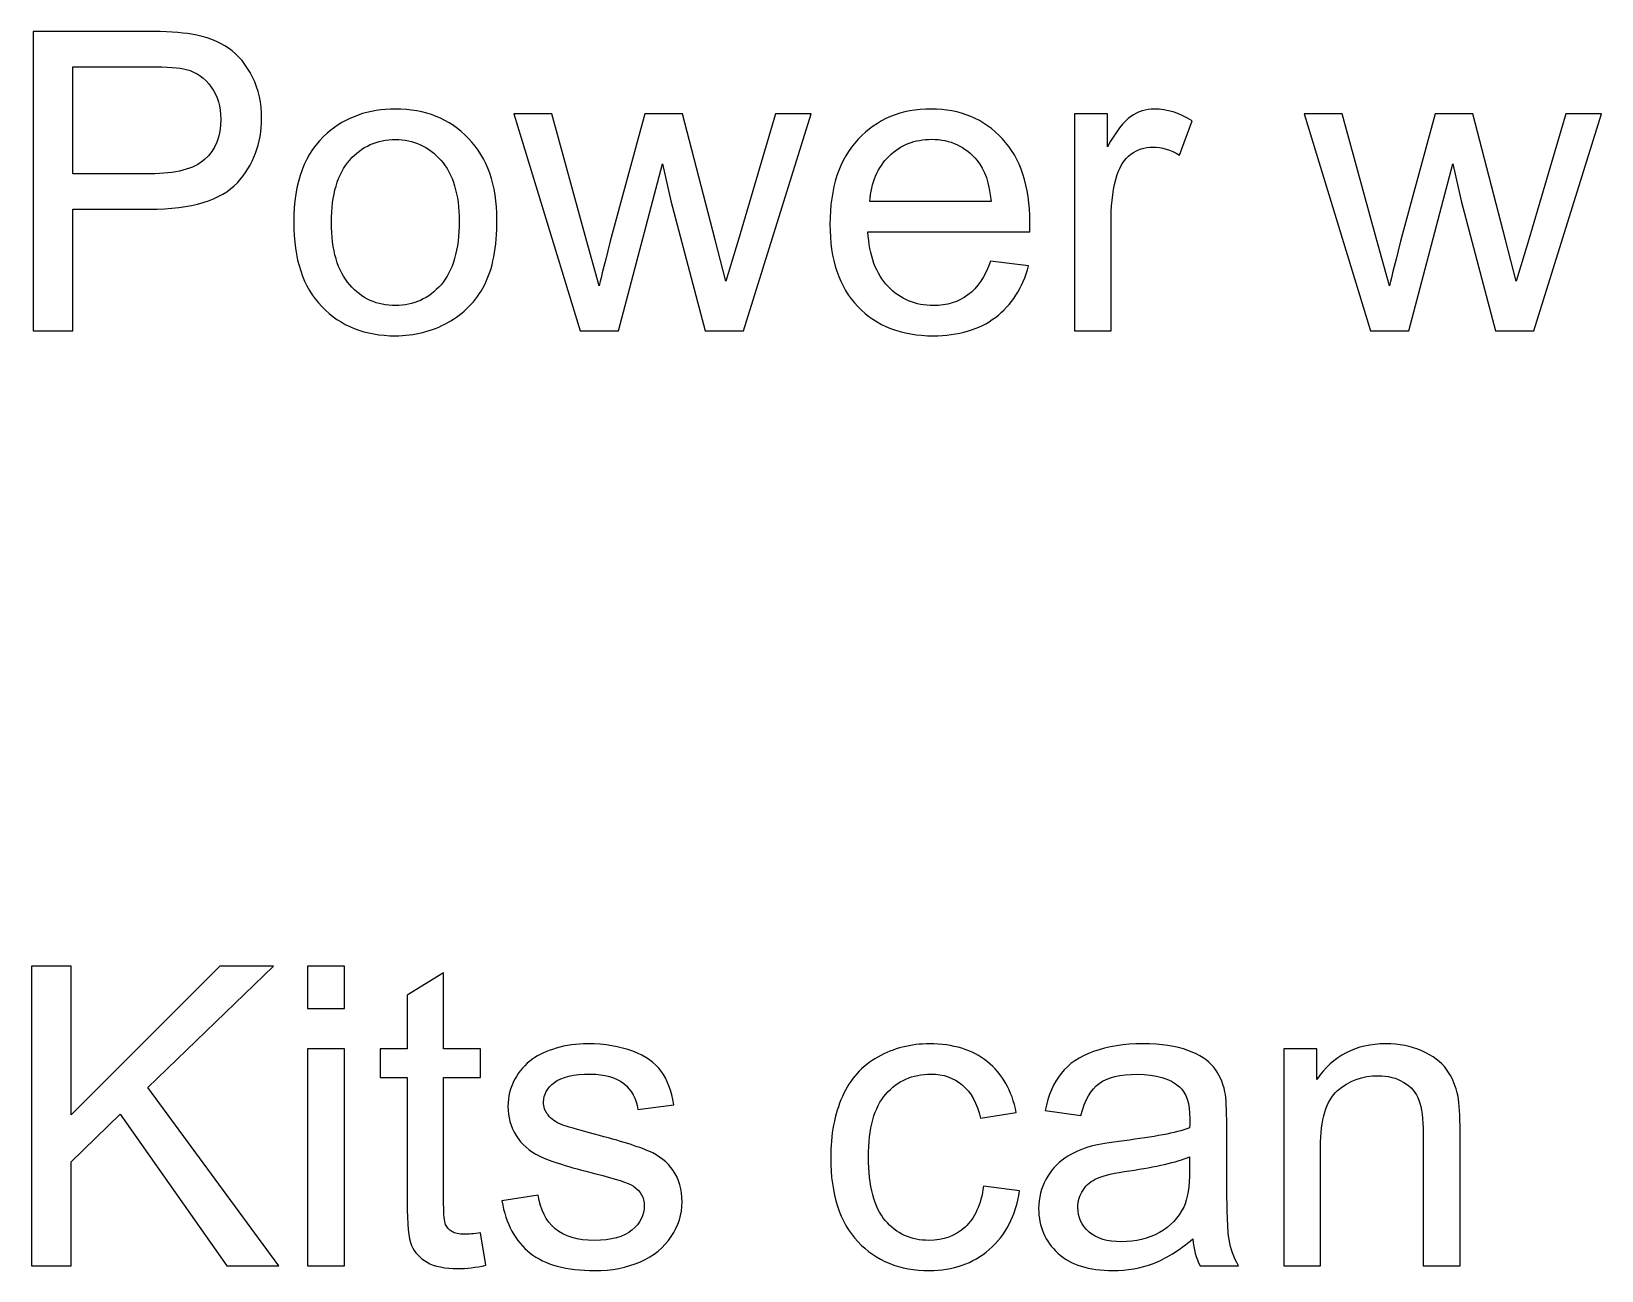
# Model space of a CAD drawing. Header units: centimetres. Extents: x -24.8 to 34.2, y -10 to 25.5.
# Drawn here: x -4.365 to -1.187, y 5.927 to 8.435 of the extents above; entities that cross this region are included whole.
import ezdxf

# ---------------------------------------------------------------- set-up
doc = ezdxf.new("R2010")
doc.units = ezdxf.units.CM
doc.header["$MEASUREMENT"] = 0
doc.layers.add('Layer 1', color=7, linetype='Continuous')

msp = doc.modelspace()

# ---------------------------------------------------------------- linework, layer by layer
at = {"layer": 'Layer 1', "color": 250}
for points, knots in [([(-4.36123, 7.82877), (-4.36123, 7.82877), (-4.36123, 8.43484), (-4.36123, 8.43484), (-4.36123, 8.43484), (-4.36123, 8.43484), (-4.13263, 8.43484), (-4.13263, 8.43484), (-4.13263, 8.43484), (-4.09241, 8.43484), (-4.06165, 8.43286), (-4.04048, 8.42905), (-4.04048, 8.42905), (-4.01071, 8.42411), (-3.98573, 8.41466), (-3.96555, 8.40069), (-3.96555, 8.40069), (-3.94552, 8.38686), (-3.92929, 8.36725), (-3.91701, 8.34227), (-3.91701, 8.34227), (-3.90474, 8.31715), (-3.89867, 8.28964), (-3.89867, 8.25958), (-3.89867, 8.25958), (-3.89867, 8.20807), (-3.91504, 8.16433), (-3.94777, 8.12863), (-3.94777, 8.12863), (-3.98065, 8.09307), (-4.03992, 8.07515), (-4.12557, 8.07515), (-4.12557, 8.07515), (-4.12557, 8.07515), (-4.28108, 8.07515), (-4.28108, 8.07515), (-4.28108, 8.07515), (-4.28108, 8.07515), (-4.28108, 7.82877), (-4.28108, 7.82877), (-4.28108, 7.82877), (-4.28108, 7.82877), (-4.36123, 7.82877), (-4.36123, 7.82877)], [0, 0, 0, 0, 0.0909091, 0.0909091, 0.0909091, 0.0909091, 0.1818182, 0.1818182, 0.1818182, 0.1818182, 0.2727273, 0.2727273, 0.2727273, 0.2727273, 0.3636364, 0.3636364, 0.3636364, 0.3636364, 0.4545455, 0.4545455, 0.4545455, 0.4545455, 0.5454545, 0.5454545, 0.5454545, 0.5454545, 0.6363636, 0.6363636, 0.6363636, 0.6363636, 0.7272727, 0.7272727, 0.7272727, 0.7272727, 0.8181818, 0.8181818, 0.8181818, 0.8181818, 0.9090909, 0.9090909, 0.9090909, 0.9090909, 1, 1, 1, 1]), ([(-4.28108, 8.14669), (-4.28108, 8.14669), (-4.1243, 8.14669), (-4.1243, 8.14669), (-4.1243, 8.14669), (-4.07251, 8.14669), (-4.03569, 8.15629), (-4.01395, 8.17562), (-4.01395, 8.17562), (-3.99222, 8.19495), (-3.98136, 8.22204), (-3.98136, 8.25704), (-3.98136, 8.25704), (-3.98136, 8.28244), (-3.98771, 8.30417), (-4.00055, 8.32223), (-4.00055, 8.32223), (-4.01339, 8.34029), (-4.03018, 8.35215), (-4.05121, 8.35793), (-4.05121, 8.35793), (-4.06475, 8.36146), (-4.08959, 8.36329), (-4.126, 8.36329), (-4.126, 8.36329), (-4.126, 8.36329), (-4.28108, 8.36329), (-4.28108, 8.36329), (-4.28108, 8.36329), (-4.28108, 8.36329), (-4.28108, 8.14669), (-4.28108, 8.14669)], [0, 0, 0, 0, 0.125, 0.125, 0.125, 0.125, 0.25, 0.25, 0.25, 0.25, 0.375, 0.375, 0.375, 0.375, 0.5, 0.5, 0.5, 0.5, 0.625, 0.625, 0.625, 0.625, 0.75, 0.75, 0.75, 0.75, 0.875, 0.875, 0.875, 0.875, 1, 1, 1, 1]), ([(-3.83376, 8.04834), (-3.83376, 8.12962), (-3.81118, 8.18987), (-3.76589, 8.22896), (-3.76589, 8.22896), (-3.72821, 8.26141), (-3.68221, 8.27778), (-3.62788, 8.27778), (-3.62788, 8.27778), (-3.56748, 8.27778), (-3.5181, 8.25803), (-3.47986, 8.21837), (-3.47986, 8.21837), (-3.44147, 8.17886), (-3.42242, 8.12425), (-3.42242, 8.05455), (-3.42242, 8.05455), (-3.42242, 7.99796), (-3.43089, 7.95351), (-3.44782, 7.9212), (-3.44782, 7.9212), (-3.46476, 7.88874), (-3.48945, 7.86362), (-3.52176, 7.8457), (-3.52176, 7.8457), (-3.55422, 7.82778), (-3.5895, 7.81889), (-3.62788, 7.81889), (-3.62788, 7.81889), (-3.68926, 7.81889), (-3.73893, 7.83851), (-3.77689, 7.87802), (-3.77689, 7.87802), (-3.81485, 7.91739), (-3.83376, 7.97411), (-3.83376, 8.04834)], [0, 0, 0, 0, 0.1111111, 0.1111111, 0.1111111, 0.1111111, 0.2222222, 0.2222222, 0.2222222, 0.2222222, 0.3333333, 0.3333333, 0.3333333, 0.3333333, 0.4444444, 0.4444444, 0.4444444, 0.4444444, 0.5555556, 0.5555556, 0.5555556, 0.5555556, 0.6666667, 0.6666667, 0.6666667, 0.6666667, 0.7777778, 0.7777778, 0.7777778, 0.7777778, 0.8888889, 0.8888889, 0.8888889, 0.8888889, 1, 1, 1, 1]), ([(-3.25408, 7.82877), (-3.25408, 7.82877), (-3.38842, 8.26776), (-3.38842, 8.26776), (-3.38842, 8.26776), (-3.38842, 8.26776), (-3.31152, 8.26776), (-3.31152, 8.26776), (-3.31152, 8.26776), (-3.31152, 8.26776), (-3.24167, 8.01433), (-3.24167, 8.01433), (-3.24167, 8.01433), (-3.24167, 8.01433), (-3.2157, 7.92007), (-3.2157, 7.92007), (-3.2157, 7.92007), (-3.21457, 7.92487), (-3.20695, 7.95506), (-3.19298, 8.01066), (-3.19298, 8.01066), (-3.19298, 8.01066), (-3.12313, 8.26776), (-3.12313, 8.26776), (-3.12313, 8.26776), (-3.12313, 8.26776), (-3.04665, 8.26776), (-3.04665, 8.26776), (-3.04665, 8.26776), (-3.04665, 8.26776), (-2.98089, 8.0132), (-2.98089, 8.0132), (-2.98089, 8.0132), (-2.98089, 8.0132), (-2.95888, 7.92924), (-2.95888, 7.92924), (-2.95888, 7.92924), (-2.95888, 7.92924), (-2.93376, 8.01405), (-2.93376, 8.01405), (-2.93376, 8.01405), (-2.93376, 8.01405), (-2.85855, 8.26776), (-2.85855, 8.26776), (-2.85855, 8.26776), (-2.85855, 8.26776), (-2.78616, 8.26776), (-2.78616, 8.26776), (-2.78616, 8.26776), (-2.78616, 8.26776), (-2.92346, 7.82877), (-2.92346, 7.82877), (-2.92346, 7.82877), (-2.92346, 7.82877), (-3.00065, 7.82877), (-3.00065, 7.82877), (-3.00065, 7.82877), (-3.00065, 7.82877), (-3.0705, 8.09166), (-3.0705, 8.09166), (-3.0705, 8.09166), (-3.0705, 8.09166), (-3.08757, 8.16659), (-3.08757, 8.16659), (-3.08757, 8.16659), (-3.08757, 8.16659), (-3.17633, 7.82877), (-3.17633, 7.82877), (-3.17633, 7.82877), (-3.17633, 7.82877), (-3.25408, 7.82877), (-3.25408, 7.82877)], [0, 0, 0, 0, 0.0555556, 0.0555556, 0.0555556, 0.0555556, 0.1111111, 0.1111111, 0.1111111, 0.1111111, 0.1666667, 0.1666667, 0.1666667, 0.1666667, 0.2222222, 0.2222222, 0.2222222, 0.2222222, 0.2777778, 0.2777778, 0.2777778, 0.2777778, 0.3333333, 0.3333333, 0.3333333, 0.3333333, 0.3888889, 0.3888889, 0.3888889, 0.3888889, 0.4444444, 0.4444444, 0.4444444, 0.4444444, 0.5, 0.5, 0.5, 0.5, 0.5555556, 0.5555556, 0.5555556, 0.5555556, 0.6111111, 0.6111111, 0.6111111, 0.6111111, 0.6666667, 0.6666667, 0.6666667, 0.6666667, 0.7222222, 0.7222222, 0.7222222, 0.7222222, 0.7777778, 0.7777778, 0.7777778, 0.7777778, 0.8333333, 0.8333333, 0.8333333, 0.8333333, 0.8888889, 0.8888889, 0.8888889, 0.8888889, 0.9444444, 0.9444444, 0.9444444, 0.9444444, 1, 1, 1, 1]), ([(-2.42323, 7.97016), (-2.42323, 7.97016), (-2.34632, 7.96071), (-2.34632, 7.96071), (-2.34632, 7.96071), (-2.35846, 7.91569), (-2.38089, 7.88084), (-2.41363, 7.856), (-2.41363, 7.856), (-2.44651, 7.83131), (-2.48842, 7.81889), (-2.53936, 7.81889), (-2.53936, 7.81889), (-2.60357, 7.81889), (-2.65451, 7.83865), (-2.69204, 7.87816), (-2.69204, 7.87816), (-2.72972, 7.91767), (-2.74849, 7.97313), (-2.74849, 8.04453), (-2.74849, 8.04453), (-2.74849, 8.11847), (-2.72944, 8.17576), (-2.69148, 8.21654), (-2.69148, 8.21654), (-2.65338, 8.25732), (-2.60413, 8.27778), (-2.54345, 8.27778), (-2.54345, 8.27778), (-2.48475, 8.27778), (-2.43677, 8.25774), (-2.39966, 8.21781), (-2.39966, 8.21781), (-2.36241, 8.17788), (-2.34378, 8.12157), (-2.34378, 8.04918), (-2.34378, 8.04918), (-2.34378, 8.04467), (-2.34392, 8.03804), (-2.34421, 8.02929), (-2.34421, 8.02929), (-2.34421, 8.02929), (-2.67158, 8.02929), (-2.67158, 8.02929), (-2.67158, 8.02929), (-2.6689, 7.98103), (-2.65521, 7.94406), (-2.63066, 7.91852), (-2.63066, 7.91852), (-2.60611, 7.89283), (-2.57563, 7.87999), (-2.53894, 7.87999), (-2.53894, 7.87999), (-2.5117, 7.87999), (-2.48842, 7.88719), (-2.46909, 7.90158), (-2.46909, 7.90158), (-2.44976, 7.91583), (-2.43452, 7.93869), (-2.42323, 7.97016)], [0, 0, 0, 0, 0.0666667, 0.0666667, 0.0666667, 0.0666667, 0.1333333, 0.1333333, 0.1333333, 0.1333333, 0.2, 0.2, 0.2, 0.2, 0.2666667, 0.2666667, 0.2666667, 0.2666667, 0.3333333, 0.3333333, 0.3333333, 0.3333333, 0.4, 0.4, 0.4, 0.4, 0.4666667, 0.4666667, 0.4666667, 0.4666667, 0.5333333, 0.5333333, 0.5333333, 0.5333333, 0.6, 0.6, 0.6, 0.6, 0.6666667, 0.6666667, 0.6666667, 0.6666667, 0.7333333, 0.7333333, 0.7333333, 0.7333333, 0.8, 0.8, 0.8, 0.8, 0.8666667, 0.8666667, 0.8666667, 0.8666667, 0.9333333, 0.9333333, 0.9333333, 0.9333333, 1, 1, 1, 1]), ([(-2.25362, 7.82877), (-2.25362, 7.82877), (-2.25362, 8.26776), (-2.25362, 8.26776), (-2.25362, 8.26776), (-2.25362, 8.26776), (-2.18673, 8.26776), (-2.18673, 8.26776), (-2.18673, 8.26776), (-2.18673, 8.26776), (-2.18673, 8.2013), (-2.18673, 8.2013), (-2.18673, 8.2013), (-2.16966, 8.23234), (-2.15385, 8.25295), (-2.13932, 8.26282), (-2.13932, 8.26282), (-2.12492, 8.2727), (-2.10898, 8.27778), (-2.09162, 8.27778), (-2.09162, 8.27778), (-2.06651, 8.27778), (-2.04111, 8.26974), (-2.01514, 8.25379), (-2.01514, 8.25379), (-2.01514, 8.25379), (-2.04082, 8.18465), (-2.04082, 8.18465), (-2.04082, 8.18465), (-2.05889, 8.19551), (-2.07709, 8.20088), (-2.09529, 8.20088), (-2.09529, 8.20088), (-2.11166, 8.20088), (-2.12619, 8.19594), (-2.13918, 8.1862), (-2.13918, 8.1862), (-2.15216, 8.17632), (-2.16133, 8.16278), (-2.16683, 8.14542), (-2.16683, 8.14542), (-2.17516, 8.11903), (-2.17925, 8.09011), (-2.17925, 8.05864), (-2.17925, 8.05864), (-2.17925, 8.05864), (-2.17925, 7.82877), (-2.17925, 7.82877), (-2.17925, 7.82877), (-2.17925, 7.82877), (-2.25362, 7.82877), (-2.25362, 7.82877)], [0, 0, 0, 0, 0.0769231, 0.0769231, 0.0769231, 0.0769231, 0.1538462, 0.1538462, 0.1538462, 0.1538462, 0.2307692, 0.2307692, 0.2307692, 0.2307692, 0.3076923, 0.3076923, 0.3076923, 0.3076923, 0.3846154, 0.3846154, 0.3846154, 0.3846154, 0.4615385, 0.4615385, 0.4615385, 0.4615385, 0.5384615, 0.5384615, 0.5384615, 0.5384615, 0.6153846, 0.6153846, 0.6153846, 0.6153846, 0.6923077, 0.6923077, 0.6923077, 0.6923077, 0.7692308, 0.7692308, 0.7692308, 0.7692308, 0.8461538, 0.8461538, 0.8461538, 0.8461538, 0.9230769, 0.9230769, 0.9230769, 0.9230769, 1, 1, 1, 1]), ([(-1.6546, 7.82877), (-1.6546, 7.82877), (-1.78894, 8.26776), (-1.78894, 8.26776), (-1.78894, 8.26776), (-1.78894, 8.26776), (-1.71204, 8.26776), (-1.71204, 8.26776), (-1.71204, 8.26776), (-1.71204, 8.26776), (-1.64219, 8.01433), (-1.64219, 8.01433), (-1.64219, 8.01433), (-1.64219, 8.01433), (-1.61622, 7.92007), (-1.61622, 7.92007), (-1.61622, 7.92007), (-1.61509, 7.92487), (-1.60747, 7.95506), (-1.5935, 8.01066), (-1.5935, 8.01066), (-1.5935, 8.01066), (-1.52365, 8.26776), (-1.52365, 8.26776), (-1.52365, 8.26776), (-1.52365, 8.26776), (-1.44717, 8.26776), (-1.44717, 8.26776), (-1.44717, 8.26776), (-1.44717, 8.26776), (-1.38141, 8.0132), (-1.38141, 8.0132), (-1.38141, 8.0132), (-1.38141, 8.0132), (-1.3594, 7.92924), (-1.3594, 7.92924), (-1.3594, 7.92924), (-1.3594, 7.92924), (-1.33428, 8.01405), (-1.33428, 8.01405), (-1.33428, 8.01405), (-1.33428, 8.01405), (-1.25907, 8.26776), (-1.25907, 8.26776), (-1.25907, 8.26776), (-1.25907, 8.26776), (-1.18668, 8.26776), (-1.18668, 8.26776), (-1.18668, 8.26776), (-1.18668, 8.26776), (-1.32398, 7.82877), (-1.32398, 7.82877), (-1.32398, 7.82877), (-1.32398, 7.82877), (-1.40117, 7.82877), (-1.40117, 7.82877), (-1.40117, 7.82877), (-1.40117, 7.82877), (-1.47102, 8.09166), (-1.47102, 8.09166), (-1.47102, 8.09166), (-1.47102, 8.09166), (-1.48809, 8.16659), (-1.48809, 8.16659), (-1.48809, 8.16659), (-1.48809, 8.16659), (-1.57685, 7.82877), (-1.57685, 7.82877), (-1.57685, 7.82877), (-1.57685, 7.82877), (-1.6546, 7.82877), (-1.6546, 7.82877)], [0, 0, 0, 0, 0.0555556, 0.0555556, 0.0555556, 0.0555556, 0.1111111, 0.1111111, 0.1111111, 0.1111111, 0.1666667, 0.1666667, 0.1666667, 0.1666667, 0.2222222, 0.2222222, 0.2222222, 0.2222222, 0.2777778, 0.2777778, 0.2777778, 0.2777778, 0.3333333, 0.3333333, 0.3333333, 0.3333333, 0.3888889, 0.3888889, 0.3888889, 0.3888889, 0.4444444, 0.4444444, 0.4444444, 0.4444444, 0.5, 0.5, 0.5, 0.5, 0.5555556, 0.5555556, 0.5555556, 0.5555556, 0.6111111, 0.6111111, 0.6111111, 0.6111111, 0.6666667, 0.6666667, 0.6666667, 0.6666667, 0.7222222, 0.7222222, 0.7222222, 0.7222222, 0.7777778, 0.7777778, 0.7777778, 0.7777778, 0.8333333, 0.8333333, 0.8333333, 0.8333333, 0.8888889, 0.8888889, 0.8888889, 0.8888889, 0.9444444, 0.9444444, 0.9444444, 0.9444444, 1, 1, 1, 1]), ([(-3.75728, 8.04834), (-3.75728, 7.99203), (-3.745, 7.94998), (-3.72045, 7.92204), (-3.72045, 7.92204), (-3.69589, 7.89396), (-3.66499, 7.87999), (-3.62788, 7.87999), (-3.62788, 7.87999), (-3.59091, 7.87999), (-3.56015, 7.8941), (-3.53559, 7.92218), (-3.53559, 7.92218), (-3.51118, 7.95027), (-3.49891, 7.99316), (-3.49891, 8.05074), (-3.49891, 8.05074), (-3.49891, 8.10506), (-3.51118, 8.14627), (-3.53588, 8.17421), (-3.53588, 8.17421), (-3.56057, 8.20215), (-3.59119, 8.21612), (-3.62788, 8.21612), (-3.62788, 8.21612), (-3.66499, 8.21612), (-3.69589, 8.20215), (-3.72045, 8.17435), (-3.72045, 8.17435), (-3.745, 8.14655), (-3.75728, 8.1045), (-3.75728, 8.04834)], [0, 0, 0, 0, 0.125, 0.125, 0.125, 0.125, 0.25, 0.25, 0.25, 0.25, 0.375, 0.375, 0.375, 0.375, 0.5, 0.5, 0.5, 0.5, 0.625, 0.625, 0.625, 0.625, 0.75, 0.75, 0.75, 0.75, 0.875, 0.875, 0.875, 0.875, 1, 1, 1, 1]), ([(-2.66749, 8.09053), (-2.66749, 8.09053), (-2.42238, 8.09053), (-2.42238, 8.09053), (-2.42238, 8.09053), (-2.42563, 8.12736), (-2.43508, 8.15516), (-2.45046, 8.1735), (-2.45046, 8.1735), (-2.47417, 8.20215), (-2.50493, 8.21654), (-2.54261, 8.21654), (-2.54261, 8.21654), (-2.57675, 8.21654), (-2.60554, 8.20511), (-2.62882, 8.18225), (-2.62882, 8.18225), (-2.65211, 8.15939), (-2.66495, 8.12877), (-2.66749, 8.09053)], [0, 0, 0, 0, 0.2, 0.2, 0.2, 0.2, 0.4, 0.4, 0.4, 0.4, 0.6, 0.6, 0.6, 0.6, 0.8, 0.8, 0.8, 0.8, 1, 1, 1, 1]), ([(-4.36461, 5.93705), (-4.36461, 5.93705), (-4.36461, 6.54312), (-4.36461, 6.54312), (-4.36461, 6.54312), (-4.36461, 6.54312), (-4.28432, 6.54312), (-4.28432, 6.54312), (-4.28432, 6.54312), (-4.28432, 6.54312), (-4.28432, 6.24255), (-4.28432, 6.24255), (-4.28432, 6.24255), (-4.28432, 6.24255), (-3.98333, 6.54312), (-3.98333, 6.54312), (-3.98333, 6.54312), (-3.98333, 6.54312), (-3.87468, 6.54312), (-3.87468, 6.54312), (-3.87468, 6.54312), (-3.87468, 6.54312), (-4.12896, 6.29759), (-4.12896, 6.29759), (-4.12896, 6.29759), (-4.12896, 6.29759), (-3.86353, 5.93705), (-3.86353, 5.93705), (-3.86353, 5.93705), (-3.86353, 5.93705), (-3.96936, 5.93705), (-3.96936, 5.93705), (-3.96936, 5.93705), (-3.96936, 5.93705), (-4.18512, 6.24382), (-4.18512, 6.24382), (-4.18512, 6.24382), (-4.18512, 6.24382), (-4.28432, 6.14702), (-4.28432, 6.14702), (-4.28432, 6.14702), (-4.28432, 6.14702), (-4.28432, 5.93705), (-4.28432, 5.93705), (-4.28432, 5.93705), (-4.28432, 5.93705), (-4.36461, 5.93705), (-4.36461, 5.93705)], [0, 0, 0, 0, 0.0833333, 0.0833333, 0.0833333, 0.0833333, 0.1666667, 0.1666667, 0.1666667, 0.1666667, 0.25, 0.25, 0.25, 0.25, 0.3333333, 0.3333333, 0.3333333, 0.3333333, 0.4166667, 0.4166667, 0.4166667, 0.4166667, 0.5, 0.5, 0.5, 0.5, 0.5833333, 0.5833333, 0.5833333, 0.5833333, 0.6666667, 0.6666667, 0.6666667, 0.6666667, 0.75, 0.75, 0.75, 0.75, 0.8333333, 0.8333333, 0.8333333, 0.8333333, 0.9166667, 0.9166667, 0.9166667, 0.9166667, 1, 1, 1, 1]), ([(-3.80568, 6.45746), (-3.80568, 6.45746), (-3.80568, 6.54312), (-3.80568, 6.54312), (-3.80568, 6.54312), (-3.80568, 6.54312), (-3.73117, 6.54312), (-3.73117, 6.54312), (-3.73117, 6.54312), (-3.73117, 6.54312), (-3.73117, 6.45746), (-3.73117, 6.45746), (-3.73117, 6.45746), (-3.73117, 6.45746), (-3.80568, 6.45746), (-3.80568, 6.45746)], [0, 0, 0, 0, 0.25, 0.25, 0.25, 0.25, 0.5, 0.5, 0.5, 0.5, 0.75, 0.75, 0.75, 0.75, 1, 1, 1, 1]), ([(-3.45544, 6.00365), (-3.45544, 6.00365), (-3.44472, 5.9379), (-3.44472, 5.9379), (-3.44472, 5.9379), (-3.4656, 5.93352), (-3.48437, 5.93126), (-3.50088, 5.93126), (-3.50088, 5.93126), (-3.52797, 5.93126), (-3.54886, 5.9355), (-3.56382, 5.94411), (-3.56382, 5.94411), (-3.57863, 5.95257), (-3.58907, 5.96386), (-3.59514, 5.97783), (-3.59514, 5.97783), (-3.60121, 5.99166), (-3.60431, 6.02101), (-3.60431, 6.0656), (-3.60431, 6.0656), (-3.60431, 6.0656), (-3.60431, 6.31819), (-3.60431, 6.31819), (-3.60431, 6.31819), (-3.60431, 6.31819), (-3.65892, 6.31819), (-3.65892, 6.31819), (-3.65892, 6.31819), (-3.65892, 6.31819), (-3.65892, 6.37604), (-3.65892, 6.37604), (-3.65892, 6.37604), (-3.65892, 6.37604), (-3.60431, 6.37604), (-3.60431, 6.37604), (-3.60431, 6.37604), (-3.60431, 6.37604), (-3.60431, 6.48484), (-3.60431, 6.48484), (-3.60431, 6.48484), (-3.60431, 6.48484), (-3.53023, 6.52943), (-3.53023, 6.52943), (-3.53023, 6.52943), (-3.53023, 6.52943), (-3.53023, 6.37604), (-3.53023, 6.37604), (-3.53023, 6.37604), (-3.53023, 6.37604), (-3.45544, 6.37604), (-3.45544, 6.37604), (-3.45544, 6.37604), (-3.45544, 6.37604), (-3.45544, 6.31819), (-3.45544, 6.31819), (-3.45544, 6.31819), (-3.45544, 6.31819), (-3.53023, 6.31819), (-3.53023, 6.31819), (-3.53023, 6.31819), (-3.53023, 6.31819), (-3.53023, 6.06151), (-3.53023, 6.06151), (-3.53023, 6.06151), (-3.53023, 6.0402), (-3.52896, 6.02665), (-3.52642, 6.02059), (-3.52642, 6.02059), (-3.52374, 6.01452), (-3.51951, 6.00972), (-3.51358, 6.00605), (-3.51358, 6.00605), (-3.50765, 6.00253), (-3.49919, 6.00069), (-3.48818, 6.00069), (-3.48818, 6.00069), (-3.47985, 6.00069), (-3.46899, 6.00168), (-3.45544, 6.00365)], [0, 0, 0, 0, 0.05, 0.05, 0.05, 0.05, 0.1, 0.1, 0.1, 0.1, 0.15, 0.15, 0.15, 0.15, 0.2, 0.2, 0.2, 0.2, 0.25, 0.25, 0.25, 0.25, 0.3, 0.3, 0.3, 0.3, 0.35, 0.35, 0.35, 0.35, 0.4, 0.4, 0.4, 0.4, 0.45, 0.45, 0.45, 0.45, 0.5, 0.5, 0.5, 0.5, 0.55, 0.55, 0.55, 0.55, 0.6, 0.6, 0.6, 0.6, 0.65, 0.65, 0.65, 0.65, 0.7, 0.7, 0.7, 0.7, 0.75, 0.75, 0.75, 0.75, 0.8, 0.8, 0.8, 0.8, 0.85, 0.85, 0.85, 0.85, 0.9, 0.9, 0.9, 0.9, 0.95, 0.95, 0.95, 0.95, 1, 1, 1, 1]), ([(-3.80568, 5.93705), (-3.80568, 5.93705), (-3.80568, 6.37604), (-3.80568, 6.37604), (-3.80568, 6.37604), (-3.80568, 6.37604), (-3.73117, 6.37604), (-3.73117, 6.37604), (-3.73117, 6.37604), (-3.73117, 6.37604), (-3.73117, 5.93705), (-3.73117, 5.93705), (-3.73117, 5.93705), (-3.73117, 5.93705), (-3.80568, 5.93705), (-3.80568, 5.93705)], [0, 0, 0, 0, 0.25, 0.25, 0.25, 0.25, 0.5, 0.5, 0.5, 0.5, 0.75, 0.75, 0.75, 0.75, 1, 1, 1, 1]), ([(-3.4124, 6.06814), (-3.4124, 6.06814), (-3.33889, 6.07971), (-3.33889, 6.07971), (-3.33889, 6.07971), (-3.33479, 6.05022), (-3.32322, 6.02764), (-3.30431, 6.01184), (-3.30431, 6.01184), (-3.28555, 5.99618), (-3.25916, 5.98827), (-3.22515, 5.98827), (-3.22515, 5.98827), (-3.191, 5.98827), (-3.1656, 5.99533), (-3.14909, 6.00916), (-3.14909, 6.00916), (-3.13258, 6.02313), (-3.12426, 6.0395), (-3.12426, 6.05812), (-3.12426, 6.05812), (-3.12426, 6.07506), (-3.1316, 6.08818), (-3.14627, 6.09792), (-3.14627, 6.09792), (-3.15643, 6.10455), (-3.18183, 6.11287), (-3.22233, 6.12303), (-3.22233, 6.12303), (-3.2768, 6.13686), (-3.31476, 6.14872), (-3.33578, 6.15887), (-3.33578, 6.15887), (-3.35681, 6.16889), (-3.37289, 6.18286), (-3.38376, 6.20064), (-3.38376, 6.20064), (-3.39462, 6.21842), (-3.40013, 6.23804), (-3.40013, 6.25949), (-3.40013, 6.25949), (-3.40013, 6.2791), (-3.39561, 6.29716), (-3.38658, 6.31381), (-3.38658, 6.31381), (-3.37769, 6.33061), (-3.36542, 6.34443), (-3.35003, 6.35544), (-3.35003, 6.35544), (-3.33846, 6.36391), (-3.32266, 6.37125), (-3.30276, 6.37717), (-3.30276, 6.37717), (-3.28272, 6.3831), (-3.26128, 6.38606), (-3.23842, 6.38606), (-3.23842, 6.38606), (-3.20399, 6.38606), (-3.17379, 6.38098), (-3.14768, 6.3711), (-3.14768, 6.3711), (-3.12158, 6.36123), (-3.10239, 6.34782), (-3.08997, 6.33089), (-3.08997, 6.33089), (-3.07755, 6.31381), (-3.06908, 6.29124), (-3.06443, 6.26287), (-3.06443, 6.26287), (-3.06443, 6.26287), (-3.1371, 6.25285), (-3.1371, 6.25285), (-3.1371, 6.25285), (-3.14049, 6.27543), (-3.15008, 6.29307), (-3.16589, 6.30577), (-3.16589, 6.30577), (-3.18169, 6.31847), (-3.20413, 6.32482), (-3.23305, 6.32482), (-3.23305, 6.32482), (-3.2672, 6.32482), (-3.29161, 6.31918), (-3.30615, 6.30789), (-3.30615, 6.30789), (-3.32082, 6.2966), (-3.32816, 6.28333), (-3.32816, 6.26824), (-3.32816, 6.26824), (-3.32816, 6.2585), (-3.32506, 6.24989), (-3.31899, 6.24213), (-3.31899, 6.24213), (-3.31292, 6.23409), (-3.30347, 6.2276), (-3.29049, 6.22223), (-3.29049, 6.22223), (-3.28301, 6.21955), (-3.26113, 6.2132), (-3.22473, 6.20332), (-3.22473, 6.20332), (-3.17209, 6.18921), (-3.13541, 6.17778), (-3.11466, 6.16875), (-3.11466, 6.16875), (-3.09378, 6.15986), (-3.07741, 6.14674), (-3.06556, 6.12967), (-3.06556, 6.12967), (-3.0537, 6.11259), (-3.04778, 6.09142), (-3.04778, 6.06602), (-3.04778, 6.06602), (-3.04778, 6.04119), (-3.05511, 6.01791), (-3.06951, 5.99589), (-3.06951, 5.99589), (-3.08404, 5.97402), (-3.10493, 5.95709), (-3.13216, 5.94509), (-3.13216, 5.94509), (-3.15939, 5.9331), (-3.1903, 5.92717), (-3.22473, 5.92717), (-3.22473, 5.92717), (-3.28188, 5.92717), (-3.32534, 5.93903), (-3.35526, 5.96273), (-3.35526, 5.96273), (-3.38517, 5.98644), (-3.40422, 6.02157), (-3.4124, 6.06814)], [0, 0, 0, 0, 0.030303, 0.030303, 0.030303, 0.030303, 0.0606061, 0.0606061, 0.0606061, 0.0606061, 0.0909091, 0.0909091, 0.0909091, 0.0909091, 0.1212121, 0.1212121, 0.1212121, 0.1212121, 0.1515152, 0.1515152, 0.1515152, 0.1515152, 0.1818182, 0.1818182, 0.1818182, 0.1818182, 0.2121212, 0.2121212, 0.2121212, 0.2121212, 0.2424242, 0.2424242, 0.2424242, 0.2424242, 0.2727273, 0.2727273, 0.2727273, 0.2727273, 0.3030303, 0.3030303, 0.3030303, 0.3030303, 0.3333333, 0.3333333, 0.3333333, 0.3333333, 0.3636364, 0.3636364, 0.3636364, 0.3636364, 0.3939394, 0.3939394, 0.3939394, 0.3939394, 0.4242424, 0.4242424, 0.4242424, 0.4242424, 0.4545455, 0.4545455, 0.4545455, 0.4545455, 0.4848485, 0.4848485, 0.4848485, 0.4848485, 0.5151515, 0.5151515, 0.5151515, 0.5151515, 0.5454545, 0.5454545, 0.5454545, 0.5454545, 0.5757576, 0.5757576, 0.5757576, 0.5757576, 0.6060606, 0.6060606, 0.6060606, 0.6060606, 0.6363636, 0.6363636, 0.6363636, 0.6363636, 0.6666667, 0.6666667, 0.6666667, 0.6666667, 0.6969697, 0.6969697, 0.6969697, 0.6969697, 0.7272727, 0.7272727, 0.7272727, 0.7272727, 0.7575758, 0.7575758, 0.7575758, 0.7575758, 0.7878788, 0.7878788, 0.7878788, 0.7878788, 0.8181818, 0.8181818, 0.8181818, 0.8181818, 0.8484848, 0.8484848, 0.8484848, 0.8484848, 0.8787879, 0.8787879, 0.8787879, 0.8787879, 0.9090909, 0.9090909, 0.9090909, 0.9090909, 0.9393939, 0.9393939, 0.9393939, 0.9393939, 0.969697, 0.969697, 0.969697, 0.969697, 1, 1, 1, 1]), ([(-2.43762, 6.09792), (-2.43762, 6.09792), (-2.36452, 6.08832), (-2.36452, 6.08832), (-2.36452, 6.08832), (-2.37242, 6.03794), (-2.39289, 5.99843), (-2.4259, 5.96993), (-2.4259, 5.96993), (-2.45878, 5.94142), (-2.49928, 5.92717), (-2.54726, 5.92717), (-2.54726, 5.92717), (-2.60723, 5.92717), (-2.65563, 5.94679), (-2.69204, 5.98602), (-2.69204, 5.98602), (-2.72859, 6.02524), (-2.74693, 6.08155), (-2.74693, 6.15492), (-2.74693, 6.15492), (-2.74693, 6.20234), (-2.73903, 6.24382), (-2.72336, 6.27938), (-2.72336, 6.27938), (-2.70756, 6.31494), (-2.68371, 6.34161), (-2.65154, 6.35939), (-2.65154, 6.35939), (-2.61951, 6.37717), (-2.58451, 6.38606), (-2.54684, 6.38606), (-2.54684, 6.38606), (-2.49914, 6.38606), (-2.46005, 6.37393), (-2.42986, 6.3498), (-2.42986, 6.3498), (-2.39952, 6.32567), (-2.38004, 6.29152), (-2.37144, 6.24707), (-2.37144, 6.24707), (-2.37144, 6.24707), (-2.44383, 6.23592), (-2.44383, 6.23592), (-2.44383, 6.23592), (-2.45074, 6.26541), (-2.46288, 6.28757), (-2.48037, 6.30252), (-2.48037, 6.30252), (-2.49787, 6.31734), (-2.51904, 6.32482), (-2.54387, 6.32482), (-2.54387, 6.32482), (-2.58141, 6.32482), (-2.61189, 6.31141), (-2.63531, 6.28446), (-2.63531, 6.28446), (-2.65874, 6.25765), (-2.67045, 6.21518), (-2.67045, 6.15704), (-2.67045, 6.15704), (-2.67045, 6.09806), (-2.65916, 6.05516), (-2.63644, 6.02835), (-2.63644, 6.02835), (-2.61386, 6.00168), (-2.58437, 5.98827), (-2.54797, 5.98827), (-2.54797, 5.98827), (-2.51876, 5.98827), (-2.49448, 5.9973), (-2.47487, 6.01522), (-2.47487, 6.01522), (-2.45526, 6.03315), (-2.44284, 6.06066), (-2.43762, 6.09792)], [0, 0, 0, 0, 0.0526316, 0.0526316, 0.0526316, 0.0526316, 0.1052632, 0.1052632, 0.1052632, 0.1052632, 0.1578947, 0.1578947, 0.1578947, 0.1578947, 0.2105263, 0.2105263, 0.2105263, 0.2105263, 0.2631579, 0.2631579, 0.2631579, 0.2631579, 0.3157895, 0.3157895, 0.3157895, 0.3157895, 0.3684211, 0.3684211, 0.3684211, 0.3684211, 0.4210526, 0.4210526, 0.4210526, 0.4210526, 0.4736842, 0.4736842, 0.4736842, 0.4736842, 0.5263158, 0.5263158, 0.5263158, 0.5263158, 0.5789474, 0.5789474, 0.5789474, 0.5789474, 0.6315789, 0.6315789, 0.6315789, 0.6315789, 0.6842105, 0.6842105, 0.6842105, 0.6842105, 0.7368421, 0.7368421, 0.7368421, 0.7368421, 0.7894737, 0.7894737, 0.7894737, 0.7894737, 0.8421053, 0.8421053, 0.8421053, 0.8421053, 0.8947368, 0.8947368, 0.8947368, 0.8947368, 0.9473684, 0.9473684, 0.9473684, 0.9473684, 1, 1, 1, 1]), ([(-2.01429, 5.99124), (-2.04194, 5.96781), (-2.06847, 5.9513), (-2.09387, 5.94157), (-2.09387, 5.94157), (-2.11941, 5.93197), (-2.14679, 5.92717), (-2.176, 5.92717), (-2.176, 5.92717), (-2.22426, 5.92717), (-2.26123, 5.93888), (-2.28719, 5.96245), (-2.28719, 5.96245), (-2.31302, 5.98602), (-2.326, 6.01621), (-2.326, 6.05276), (-2.326, 6.05276), (-2.326, 6.07435), (-2.3212, 6.09396), (-2.31132, 6.11174), (-2.31132, 6.11174), (-2.30159, 6.12952), (-2.28875, 6.14378), (-2.27294, 6.1545), (-2.27294, 6.1545), (-2.257, 6.16522), (-2.23922, 6.17341), (-2.21932, 6.17891), (-2.21932, 6.17891), (-2.20479, 6.18272), (-2.18277, 6.18653), (-2.15328, 6.19006), (-2.15328, 6.19006), (-2.09317, 6.19726), (-2.04886, 6.20572), (-2.0205, 6.21574), (-2.0205, 6.21574), (-2.02021, 6.2259), (-2.02007, 6.23239), (-2.02007, 6.23507), (-2.02007, 6.23507), (-2.02007, 6.26541), (-2.02713, 6.28686), (-2.04124, 6.29914), (-2.04124, 6.29914), (-2.06015, 6.31607), (-2.08851, 6.3244), (-2.12591, 6.3244), (-2.12591, 6.3244), (-2.1609, 6.3244), (-2.18672, 6.31833), (-2.20352, 6.30605), (-2.20352, 6.30605), (-2.22017, 6.29378), (-2.23244, 6.27205), (-2.24049, 6.24086), (-2.24049, 6.24086), (-2.24049, 6.24086), (-2.31316, 6.25088), (-2.31316, 6.25088), (-2.31316, 6.25088), (-2.30653, 6.28192), (-2.29566, 6.30718), (-2.28056, 6.32623), (-2.28056, 6.32623), (-2.26546, 6.34542), (-2.24345, 6.36024), (-2.2148, 6.37054), (-2.2148, 6.37054), (-2.18616, 6.38084), (-2.153, 6.38606), (-2.11518, 6.38606), (-2.11518, 6.38606), (-2.07765, 6.38606), (-2.04731, 6.38155), (-2.02388, 6.3728), (-2.02388, 6.3728), (-2.00046, 6.36391), (-1.98324, 6.3529), (-1.9721, 6.3395), (-1.9721, 6.3395), (-1.96109, 6.32609), (-1.95347, 6.3093), (-1.94895, 6.28884), (-1.94895, 6.28884), (-1.94655, 6.27614), (-1.94528, 6.25328), (-1.94528, 6.22026), (-1.94528, 6.22026), (-1.94528, 6.22026), (-1.94528, 6.12106), (-1.94528, 6.12106), (-1.94528, 6.12106), (-1.94528, 6.05177), (-1.94373, 6.00803), (-1.94049, 5.98983), (-1.94049, 5.98983), (-1.93738, 5.97148), (-1.93103, 5.95384), (-1.92172, 5.93705), (-1.92172, 5.93705), (-1.92172, 5.93705), (-1.99947, 5.93705), (-1.99947, 5.93705), (-1.99947, 5.93705), (-2.00709, 5.95243), (-2.01217, 5.97049), (-2.01429, 5.99124)], [0, 0, 0, 0, 0.037037, 0.037037, 0.037037, 0.037037, 0.0740741, 0.0740741, 0.0740741, 0.0740741, 0.1111111, 0.1111111, 0.1111111, 0.1111111, 0.1481481, 0.1481481, 0.1481481, 0.1481481, 0.1851852, 0.1851852, 0.1851852, 0.1851852, 0.2222222, 0.2222222, 0.2222222, 0.2222222, 0.2592593, 0.2592593, 0.2592593, 0.2592593, 0.2962963, 0.2962963, 0.2962963, 0.2962963, 0.3333333, 0.3333333, 0.3333333, 0.3333333, 0.3703704, 0.3703704, 0.3703704, 0.3703704, 0.4074074, 0.4074074, 0.4074074, 0.4074074, 0.4444444, 0.4444444, 0.4444444, 0.4444444, 0.4814815, 0.4814815, 0.4814815, 0.4814815, 0.5185185, 0.5185185, 0.5185185, 0.5185185, 0.5555556, 0.5555556, 0.5555556, 0.5555556, 0.5925926, 0.5925926, 0.5925926, 0.5925926, 0.6296296, 0.6296296, 0.6296296, 0.6296296, 0.6666667, 0.6666667, 0.6666667, 0.6666667, 0.7037037, 0.7037037, 0.7037037, 0.7037037, 0.7407407, 0.7407407, 0.7407407, 0.7407407, 0.7777778, 0.7777778, 0.7777778, 0.7777778, 0.8148148, 0.8148148, 0.8148148, 0.8148148, 0.8518519, 0.8518519, 0.8518519, 0.8518519, 0.8888889, 0.8888889, 0.8888889, 0.8888889, 0.9259259, 0.9259259, 0.9259259, 0.9259259, 0.962963, 0.962963, 0.962963, 0.962963, 1, 1, 1, 1]), ([(-1.82986, 5.93705), (-1.82986, 5.93705), (-1.82986, 6.37604), (-1.82986, 6.37604), (-1.82986, 6.37604), (-1.82986, 6.37604), (-1.76297, 6.37604), (-1.76297, 6.37604), (-1.76297, 6.37604), (-1.76297, 6.37604), (-1.76297, 6.31367), (-1.76297, 6.31367), (-1.76297, 6.31367), (-1.73066, 6.36193), (-1.68409, 6.38606), (-1.62328, 6.38606), (-1.62328, 6.38606), (-1.59675, 6.38606), (-1.57248, 6.38126), (-1.55032, 6.37181), (-1.55032, 6.37181), (-1.52803, 6.36221), (-1.51152, 6.3498), (-1.50051, 6.33427), (-1.50051, 6.33427), (-1.48936, 6.31889), (-1.48174, 6.30055), (-1.47723, 6.27938), (-1.47723, 6.27938), (-1.47455, 6.26555), (-1.47313, 6.24142), (-1.47313, 6.20699), (-1.47313, 6.20699), (-1.47313, 6.20699), (-1.47313, 5.93705), (-1.47313, 5.93705), (-1.47313, 5.93705), (-1.47313, 5.93705), (-1.54764, 5.93705), (-1.54764, 5.93705), (-1.54764, 5.93705), (-1.54764, 5.93705), (-1.54764, 6.20417), (-1.54764, 6.20417), (-1.54764, 6.20417), (-1.54764, 6.23437), (-1.55046, 6.25709), (-1.55625, 6.27219), (-1.55625, 6.27219), (-1.56203, 6.28714), (-1.57233, 6.29914), (-1.58701, 6.30803), (-1.58701, 6.30803), (-1.60183, 6.31706), (-1.61904, 6.32157), (-1.63894, 6.32157), (-1.63894, 6.32157), (-1.67069, 6.32157), (-1.69792, 6.31141), (-1.72106, 6.29138), (-1.72106, 6.29138), (-1.74407, 6.2712), (-1.7555, 6.2331), (-1.7555, 6.1768), (-1.7555, 6.1768), (-1.7555, 6.1768), (-1.7555, 5.93705), (-1.7555, 5.93705), (-1.7555, 5.93705), (-1.7555, 5.93705), (-1.82986, 5.93705), (-1.82986, 5.93705)], [0, 0, 0, 0, 0.0555556, 0.0555556, 0.0555556, 0.0555556, 0.1111111, 0.1111111, 0.1111111, 0.1111111, 0.1666667, 0.1666667, 0.1666667, 0.1666667, 0.2222222, 0.2222222, 0.2222222, 0.2222222, 0.2777778, 0.2777778, 0.2777778, 0.2777778, 0.3333333, 0.3333333, 0.3333333, 0.3333333, 0.3888889, 0.3888889, 0.3888889, 0.3888889, 0.4444444, 0.4444444, 0.4444444, 0.4444444, 0.5, 0.5, 0.5, 0.5, 0.5555556, 0.5555556, 0.5555556, 0.5555556, 0.6111111, 0.6111111, 0.6111111, 0.6111111, 0.6666667, 0.6666667, 0.6666667, 0.6666667, 0.7222222, 0.7222222, 0.7222222, 0.7222222, 0.7777778, 0.7777778, 0.7777778, 0.7777778, 0.8333333, 0.8333333, 0.8333333, 0.8333333, 0.8888889, 0.8888889, 0.8888889, 0.8888889, 0.9444444, 0.9444444, 0.9444444, 0.9444444, 1, 1, 1, 1]), ([(-2.0205, 6.15746), (-2.04759, 6.14632), (-2.08809, 6.137), (-2.14199, 6.12924), (-2.14199, 6.12924), (-2.17261, 6.12487), (-2.19434, 6.11993), (-2.2069, 6.11443), (-2.2069, 6.11443), (-2.2196, 6.10892), (-2.22948, 6.10088), (-2.23625, 6.09015), (-2.23625, 6.09015), (-2.24317, 6.07957), (-2.2467, 6.06786), (-2.2467, 6.05488), (-2.2467, 6.05488), (-2.2467, 6.03498), (-2.23908, 6.01847), (-2.22412, 6.00521), (-2.22412, 6.00521), (-2.20916, 5.99208), (-2.18715, 5.98545), (-2.15822, 5.98545), (-2.15822, 5.98545), (-2.12957, 5.98545), (-2.10403, 5.99166), (-2.08174, 6.00422), (-2.08174, 6.00422), (-2.05944, 6.01678), (-2.04293, 6.03399), (-2.03249, 6.05572), (-2.03249, 6.05572), (-2.02445, 6.07252), (-2.0205, 6.09735), (-2.0205, 6.13009), (-2.0205, 6.13009), (-2.0205, 6.13009), (-2.0205, 6.15746), (-2.0205, 6.15746)], [0, 0, 0, 0, 0.1, 0.1, 0.1, 0.1, 0.2, 0.2, 0.2, 0.2, 0.3, 0.3, 0.3, 0.3, 0.4, 0.4, 0.4, 0.4, 0.5, 0.5, 0.5, 0.5, 0.6, 0.6, 0.6, 0.6, 0.7, 0.7, 0.7, 0.7, 0.8, 0.8, 0.8, 0.8, 0.9, 0.9, 0.9, 0.9, 1, 1, 1, 1])]:
    msp.add_open_spline(points, degree=3, knots=knots, dxfattribs=at)

doc.saveas('drawing.dxf')
